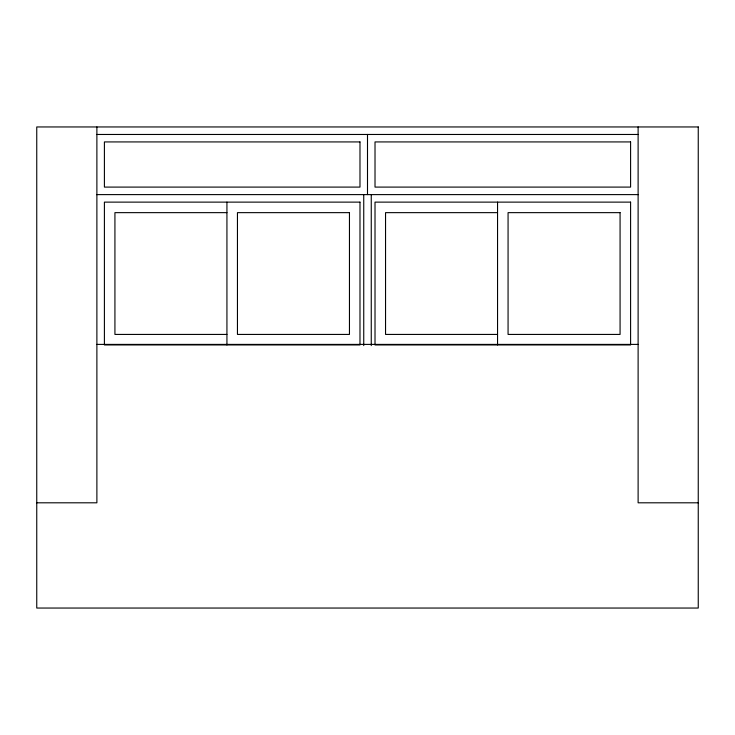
<?xml version="1.0" encoding="UTF-8"?>
<svg xmlns="http://www.w3.org/2000/svg" width="735" height="735" viewBox="0 0 735 735"><rect width="100%" height="100%" fill="white"/><g stroke="black" fill="none" stroke-linecap="round" stroke-linejoin="round"><path stroke-width="1.1" d="M96.882 134.468L638.118 134.468M96.561 194.61L638.439 194.61M226.931 212.645L114.926 212.645L114.926 334.425L226.931 334.425M497.549 212.645L385.544 212.645L385.544 334.425L497.549 334.425M96.882 344.403L638.118 344.403M36.75 502.804L96.882 502.804L96.882 126.953M698.25 502.804L638.118 502.804L638.118 126.953M497.549 202.125L497.549 344.945M371.258 194.61L371.258 345.606M367.5 134.413L367.5 194.61M363.742 194.61L363.742 345.606M226.931 202.125L226.931 344.945M698.25 126.953L36.75 126.953L36.75 608.047L698.25 608.047L698.25 126.953M359.985 141.928L104.407 141.928L104.407 187.094L359.985 187.094L359.985 141.928M630.593 141.928L375.015 141.928L375.015 187.094L630.593 187.094L630.593 141.928M359.985 202.125L104.407 202.125L104.407 344.945L359.985 344.945L359.985 202.125M630.593 202.125L375.015 202.125L375.015 344.945L630.593 344.945L630.593 202.125M349.456 212.645L237.451 212.645L237.451 334.425L349.456 334.425L349.456 212.645M620.074 212.645L508.069 212.645L508.069 334.425L620.074 334.425L620.074 212.645"/></g></svg>
